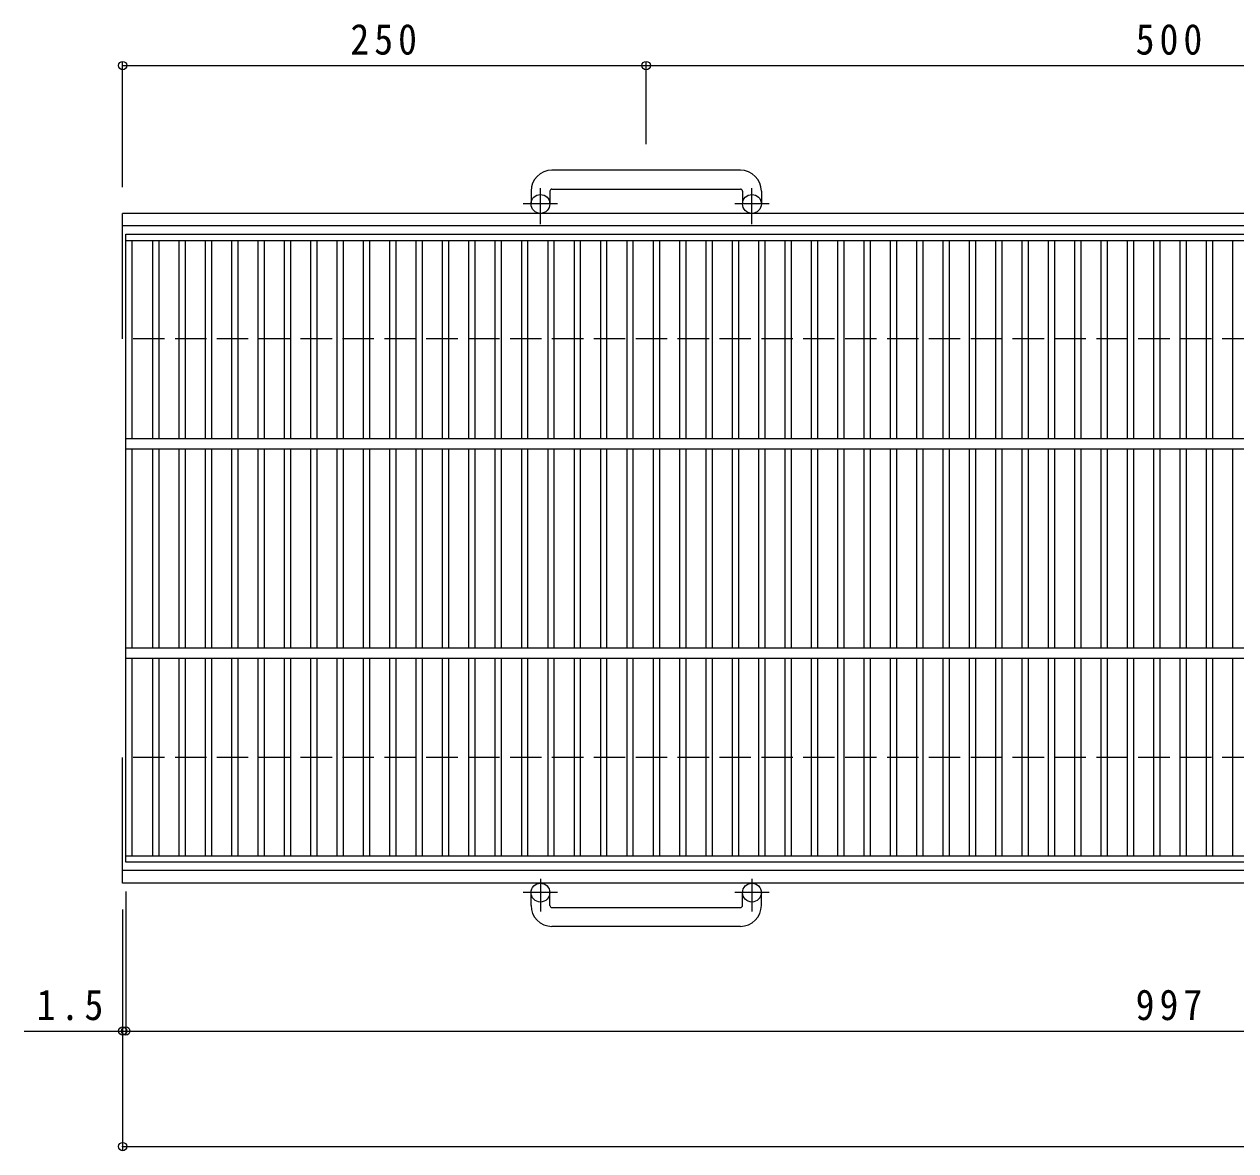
# Model space of a CAD drawing. Units: millimetres, scale not verified. Extents: x -872 to 874, y -687 to 533.
# Drawn here: x -872 to -294, y -134 to 404 of the extents above; entities that cross this region are included whole.
import ezdxf

# ---------------------------------------------------------------- set-up
doc = ezdxf.new("R2010")
doc.units = ezdxf.units.MM
doc.header["$LTSCALE"] = 5
doc.header["$PDMODE"] = 32
doc.header["$PDSIZE"] = 4
doc.linetypes.add('CHAIN1', pattern=[8, 5, -1, 1, -1])
doc.linetypes.add('DASHED3', pattern=[4, 3, -1])
for name, color, linetype, lineweight in [('A-1_ピット', 2, 'Continuous', 9), ('A-2_蓋', 3, 'Continuous', 9), ('A-4_寸法', 7, 'Continuous', 9)]:
    doc.layers.add(name, color=color, linetype=linetype, lineweight=lineweight)
doc.styles.add('ＭＳ ゴシック', font='')
doc.styles.get('ＭＳ ゴシック').set_extended_font_data('MS Gothic')

msp = doc.modelspace()

# ---------------------------------------------------------------- linework, layer by layer
at = {"layer": 'A-1_ピット'}
for p, q in [((-530.324, 334.569), (-620.324, 334.569)), ((-630.324, 324.569), (-630.324, 318.469)), ((-621.324, 324.569), (-621.324, 318.469)), ((-620.324, 325.569), (-530.324, 325.569)), ((-529.324, 324.569), (-529.324, 318.469)), ((-520.324, 324.569), (-520.324, 318.469)), ((-825.324, 253.969), (-825.324, 313.969)), ((274.676, 313.969), (-825.324, 313.969)), ((274.676, 307.969), (-825.324, 307.969)), ((-825.324, -6.031), (-825.324, 53.969)), ((274.676, -0.031), (-825.324, -0.031)), ((274.676, -6.031), (-825.324, -6.031)), ((-630.324, -16.632), (-630.324, -10.531)), ((-621.324, -16.632), (-621.324, -10.531)), ((-529.324, -16.632), (-529.324, -10.531)), ((-520.324, -16.632), (-520.324, -10.531)), ((-620.324, -17.631), (-530.324, -17.631)), ((-530.324, -26.631), (-620.324, -26.631))]:
    msp.add_line(p, q, dxfattribs=at)
at = {"layer": 'A-1_ピット', "linetype": 'CHAIN1'}
for p, q in [((-625.824, 308.862), (-625.824, 325.96)), ((-524.824, 308.862), (-524.824, 325.96)), ((-617.661, 318.469), (-634.068, 318.469)), ((-516.661, 318.469), (-533.068, 318.469)), ((-625.824, -3.924), (-625.824, -19.521)), ((-524.824, -3.924), (-524.824, -19.521)), ((-617.661, -10.531), (-634.068, -10.531)), ((-516.661, -10.531), (-533.068, -10.531))]:
    msp.add_line(p, q, dxfattribs=at)
at = {"layer": 'A-1_ピット', "linetype": 'DASHED3'}
for p, q in [((274.676, 253.969), (-825.324, 253.969)), ((274.676, 53.969), (-825.324, 53.969))]:
    msp.add_line(p, q, dxfattribs=at)
at = {"layer": 'A-1_ピット'}
for centre in [(-625.824, 318.469), (-524.824, 318.469), (-625.824, -10.531), (-524.824, -10.531)]:
    msp.add_circle(centre, 4.5, dxfattribs=at)
for centre, radius, start, end in [((-620.324, 324.569), 10, 90, 180), ((-530.324, 324.569), 10, 0, 90), ((-620.324, 324.569), 1, 90, 180), ((-530.324, 324.569), 1, 0, 90), ((-620.324, -16.632), 10, 180, 270), ((-620.324, -16.632), 1, 180, 270), ((-530.324, -16.632), 10, 270, 0), ((-530.324, -16.632), 1, 270, 0)]:
    msp.add_arc(centre, radius, start, end, dxfattribs=at)
at = {"layer": 'A-2_蓋'}
for p, q in [((-823.824, 303.969), (173.177, 303.969)), ((-823.824, 3.969), (-823.824, 303.969)), ((-823.824, 300.97), (173.177, 300.97)), ((-820.823, 206.469), (-820.823, 300.97)), ((-811.064, 300.97), (-811.064, 206.469)), ((-808.064, 300.97), (-808.064, 206.469)), ((-798.484, 300.97), (-798.484, 206.469)), ((-795.484, 300.97), (-795.484, 206.469)), ((-785.904, 300.97), (-785.904, 206.469)), ((-782.904, 300.97), (-782.904, 206.469)), ((-773.323, 300.97), (-773.323, 206.469)), ((-770.324, 300.97), (-770.324, 206.469)), ((-760.743, 300.97), (-760.743, 206.469)), ((-757.744, 300.97), (-757.744, 206.469)), ((-748.164, 300.97), (-748.164, 206.469)), ((-745.164, 300.97), (-745.164, 206.469)), ((-735.583, 300.97), (-735.583, 206.469)), ((-732.583, 300.97), (-732.583, 206.469)), ((-723.004, 300.97), (-723.004, 206.469)), ((-720.003, 300.97), (-720.003, 206.469)), ((-710.424, 300.97), (-710.424, 206.469)), ((-707.424, 300.97), (-707.424, 206.469)), ((-697.844, 300.97), (-697.844, 206.469)), ((-694.844, 300.97), (-694.844, 206.469)), ((-685.264, 300.97), (-685.264, 206.469)), ((-682.264, 300.97), (-682.264, 206.469)), ((-672.684, 300.97), (-672.684, 206.469)), ((-669.683, 300.97), (-669.683, 206.469)), ((-660.104, 300.97), (-660.104, 206.469)), ((-657.103, 300.97), (-657.103, 206.469)), ((-647.524, 300.97), (-647.524, 206.469)), ((-644.523, 300.97), (-644.523, 206.469)), ((-634.943, 300.97), (-634.943, 206.469)), ((-631.943, 300.97), (-631.943, 206.469)), ((-622.363, 300.97), (-622.363, 206.469)), ((-619.363, 300.97), (-619.363, 206.469)), ((-609.784, 300.97), (-609.784, 206.469)), ((-606.783, 300.97), (-606.783, 206.469)), ((-597.204, 300.97), (-597.204, 206.469)), ((-594.203, 300.97), (-594.203, 206.469)), ((-584.624, 300.97), (-584.624, 206.469)), ((-581.624, 300.97), (-581.624, 206.469)), ((-572.043, 300.97), (-572.043, 206.469)), ((-569.044, 300.97), (-569.044, 206.469)), ((-559.464, 300.97), (-559.464, 206.469)), ((-556.464, 300.97), (-556.464, 206.469)), ((-546.884, 300.97), (-546.884, 206.469)), ((-543.884, 300.97), (-543.884, 206.469)), ((-534.303, 300.97), (-534.303, 206.469)), ((-531.303, 300.97), (-531.303, 206.469)), ((-521.723, 300.97), (-521.723, 206.469)), ((-518.723, 300.97), (-518.723, 206.469)), ((-509.143, 300.97), (-509.143, 206.469)), ((-506.143, 300.97), (-506.143, 206.469)), ((-496.563, 300.97), (-496.563, 206.469)), ((-493.563, 300.97), (-493.563, 206.469)), ((-483.983, 300.97), (-483.983, 206.469)), ((-480.983, 300.97), (-480.983, 206.469)), ((-471.404, 300.97), (-471.404, 206.469)), ((-468.403, 300.97), (-468.403, 206.469)), ((-458.824, 300.97), (-458.824, 206.469)), ((-455.823, 300.97), (-455.823, 206.469)), ((-446.244, 300.97), (-446.244, 206.469)), ((-443.243, 300.97), (-443.243, 206.469)), ((-433.663, 300.97), (-433.663, 206.469)), ((-430.663, 300.97), (-430.663, 206.469)), ((-421.083, 300.97), (-421.083, 206.469)), ((-418.083, 300.97), (-418.083, 206.469)), ((-408.503, 300.97), (-408.503, 206.469)), ((-405.503, 300.97), (-405.503, 206.469)), ((-395.923, 300.97), (-395.923, 206.469)), ((-392.923, 300.97), (-392.923, 206.469)), ((-383.343, 300.97), (-383.343, 206.469)), ((-380.343, 300.97), (-380.343, 206.469)), ((-370.763, 300.97), (-370.763, 206.469)), ((-367.763, 300.97), (-367.763, 206.469)), ((-358.183, 300.97), (-358.183, 206.469)), ((-355.183, 300.97), (-355.183, 206.469)), ((-345.603, 300.97), (-345.603, 206.469)), ((-342.603, 300.97), (-342.603, 206.469)), ((-333.023, 300.97), (-333.023, 206.469)), ((-330.023, 300.97), (-330.023, 206.469)), ((-320.443, 300.97), (-320.443, 206.469)), ((-317.443, 300.97), (-317.443, 206.469)), ((-307.863, 300.97), (-307.863, 206.469)), ((-304.863, 300.97), (-304.863, 206.469)), ((-295.283, 300.97), (-295.283, 206.469)), ((-823.824, 206.469), (173.177, 206.469)), ((-823.824, 201.469), (173.177, 201.469)), ((-820.823, 106.469), (-820.823, 201.469)), ((-811.064, 201.469), (-811.064, 106.469)), ((-808.064, 201.469), (-808.064, 106.469)), ((-798.484, 201.469), (-798.484, 106.469)), ((-795.484, 201.469), (-795.484, 106.469)), ((-785.904, 201.469), (-785.904, 106.469)), ((-782.904, 201.469), (-782.904, 106.469)), ((-773.323, 201.469), (-773.323, 106.469)), ((-770.324, 201.469), (-770.324, 106.469)), ((-760.743, 201.469), (-760.743, 106.469)), ((-757.744, 201.469), (-757.744, 106.469)), ((-748.164, 201.469), (-748.164, 106.469)), ((-745.164, 201.469), (-745.164, 106.469)), ((-735.583, 201.469), (-735.583, 106.469)), ((-732.583, 201.469), (-732.583, 106.469)), ((-723.004, 201.469), (-723.004, 106.469)), ((-720.003, 201.469), (-720.003, 106.469)), ((-710.424, 201.469), (-710.424, 106.469)), ((-707.424, 201.469), (-707.424, 106.469)), ((-697.844, 201.469), (-697.844, 106.469)), ((-694.844, 201.469), (-694.844, 106.469)), ((-685.264, 201.469), (-685.264, 106.469)), ((-682.264, 201.469), (-682.264, 106.469)), ((-672.684, 201.469), (-672.684, 106.469)), ((-669.683, 201.469), (-669.683, 106.469)), ((-660.104, 201.469), (-660.104, 106.469)), ((-657.103, 201.469), (-657.103, 106.469)), ((-647.524, 201.469), (-647.524, 106.469)), ((-644.523, 201.469), (-644.523, 106.469)), ((-634.943, 201.469), (-634.943, 106.469)), ((-631.943, 201.469), (-631.943, 106.469)), ((-622.363, 201.469), (-622.363, 106.469)), ((-619.363, 201.469), (-619.363, 106.469)), ((-609.784, 201.469), (-609.784, 106.469)), ((-606.783, 201.469), (-606.783, 106.469)), ((-597.204, 201.469), (-597.204, 106.469)), ((-594.203, 201.469), (-594.203, 106.469)), ((-584.624, 201.469), (-584.624, 106.469)), ((-581.624, 201.469), (-581.624, 106.469)), ((-572.043, 201.469), (-572.043, 106.469)), ((-569.044, 201.469), (-569.044, 106.469)), ((-559.464, 201.469), (-559.464, 106.469)), ((-556.464, 201.469), (-556.464, 106.469)), ((-546.884, 201.469), (-546.884, 106.469)), ((-543.884, 201.469), (-543.884, 106.469)), ((-534.303, 201.469), (-534.303, 106.469)), ((-531.303, 201.469), (-531.303, 106.469)), ((-521.723, 201.469), (-521.723, 106.469)), ((-518.723, 201.469), (-518.723, 106.469)), ((-509.143, 201.469), (-509.143, 106.469)), ((-506.143, 201.469), (-506.143, 106.469)), ((-496.563, 201.469), (-496.563, 106.469)), ((-493.563, 201.469), (-493.563, 106.469)), ((-483.983, 201.469), (-483.983, 106.469)), ((-480.983, 201.469), (-480.983, 106.469)), ((-471.404, 201.469), (-471.404, 106.469)), ((-468.403, 201.469), (-468.403, 106.469)), ((-458.824, 201.469), (-458.824, 106.469)), ((-455.823, 201.469), (-455.823, 106.469)), ((-446.244, 201.469), (-446.244, 106.469)), ((-443.243, 201.469), (-443.243, 106.469)), ((-433.663, 201.469), (-433.663, 106.469)), ((-430.663, 201.469), (-430.663, 106.469)), ((-421.083, 201.469), (-421.083, 106.469)), ((-418.083, 201.469), (-418.083, 106.469)), ((-408.503, 201.469), (-408.503, 106.469)), ((-405.503, 201.469), (-405.503, 106.469)), ((-395.923, 201.469), (-395.923, 106.469)), ((-392.923, 201.469), (-392.923, 106.469)), ((-383.343, 201.469), (-383.343, 106.469)), ((-380.343, 201.469), (-380.343, 106.469)), ((-370.763, 201.469), (-370.763, 106.469)), ((-367.763, 201.469), (-367.763, 106.469)), ((-358.183, 201.469), (-358.183, 106.469)), ((-355.183, 201.469), (-355.183, 106.469)), ((-345.603, 201.469), (-345.603, 106.469)), ((-342.603, 201.469), (-342.603, 106.469)), ((-333.023, 201.469), (-333.023, 106.469)), ((-330.023, 201.469), (-330.023, 106.469)), ((-320.443, 201.469), (-320.443, 106.469)), ((-317.443, 201.469), (-317.443, 106.469)), ((-307.863, 201.469), (-307.863, 106.469)), ((-304.863, 201.469), (-304.863, 106.469)), ((-295.283, 201.469), (-295.283, 106.469)), ((-823.824, 106.469), (173.177, 106.469)), ((-823.824, 101.469), (173.177, 101.469)), ((-820.823, 6.969), (-820.823, 101.469)), ((-811.064, 101.469), (-811.064, 6.969)), ((-808.064, 101.469), (-808.064, 6.969)), ((-798.484, 101.469), (-798.484, 6.969)), ((-795.484, 101.469), (-795.484, 6.969)), ((-785.904, 101.469), (-785.904, 6.969)), ((-782.904, 101.469), (-782.904, 6.969)), ((-773.323, 101.469), (-773.323, 6.969)), ((-770.324, 101.469), (-770.324, 6.969)), ((-760.743, 101.469), (-760.743, 6.969)), ((-757.744, 101.469), (-757.744, 6.969)), ((-748.164, 101.469), (-748.164, 6.969)), ((-745.164, 101.469), (-745.164, 6.969)), ((-735.583, 101.469), (-735.583, 6.969)), ((-732.583, 101.469), (-732.583, 6.969)), ((-723.004, 101.469), (-723.004, 6.969)), ((-720.003, 101.469), (-720.003, 6.969)), ((-710.424, 101.469), (-710.424, 6.969)), ((-707.424, 101.469), (-707.424, 6.969)), ((-697.844, 101.469), (-697.844, 6.969)), ((-694.844, 101.469), (-694.844, 6.969)), ((-685.264, 101.469), (-685.264, 6.969)), ((-682.264, 101.469), (-682.264, 6.969)), ((-672.684, 101.469), (-672.684, 6.969)), ((-669.683, 101.469), (-669.683, 6.969)), ((-660.104, 101.469), (-660.104, 6.969)), ((-657.103, 101.469), (-657.103, 6.969)), ((-647.524, 101.469), (-647.524, 6.969)), ((-644.523, 101.469), (-644.523, 6.969)), ((-634.943, 101.469), (-634.943, 6.969)), ((-631.943, 101.469), (-631.943, 6.969)), ((-622.363, 101.469), (-622.363, 6.969)), ((-619.363, 101.469), (-619.363, 6.969)), ((-609.784, 101.469), (-609.784, 6.969)), ((-606.783, 101.469), (-606.783, 6.969)), ((-597.204, 101.469), (-597.204, 6.969)), ((-594.203, 101.469), (-594.203, 6.969)), ((-584.624, 101.469), (-584.624, 6.969)), ((-581.624, 101.469), (-581.624, 6.969)), ((-572.043, 101.469), (-572.043, 6.969)), ((-569.044, 101.469), (-569.044, 6.969)), ((-559.464, 101.469), (-559.464, 6.969)), ((-556.464, 101.469), (-556.464, 6.969)), ((-546.884, 101.469), (-546.884, 6.969)), ((-543.884, 101.469), (-543.884, 6.969)), ((-534.303, 101.469), (-534.303, 6.969)), ((-531.303, 101.469), (-531.303, 6.969)), ((-521.723, 101.469), (-521.723, 6.969)), ((-518.723, 101.469), (-518.723, 6.969)), ((-509.143, 101.469), (-509.143, 6.969)), ((-506.143, 101.469), (-506.143, 6.969)), ((-496.563, 101.469), (-496.563, 6.969)), ((-493.563, 101.469), (-493.563, 6.969)), ((-483.983, 101.469), (-483.983, 6.969)), ((-480.983, 101.469), (-480.983, 6.969)), ((-471.404, 101.469), (-471.404, 6.969)), ((-468.403, 101.469), (-468.403, 6.969)), ((-458.824, 101.469), (-458.824, 6.969)), ((-455.823, 101.469), (-455.823, 6.969)), ((-446.244, 101.469), (-446.244, 6.969)), ((-443.243, 101.469), (-443.243, 6.969)), ((-433.663, 101.469), (-433.663, 6.969)), ((-430.663, 101.469), (-430.663, 6.969)), ((-421.083, 101.469), (-421.083, 6.969)), ((-418.083, 101.469), (-418.083, 6.969)), ((-408.503, 101.469), (-408.503, 6.969)), ((-405.503, 101.469), (-405.503, 6.969)), ((-395.923, 101.469), (-395.923, 6.969)), ((-392.923, 101.469), (-392.923, 6.969)), ((-383.343, 101.469), (-383.343, 6.969)), ((-380.343, 101.469), (-380.343, 6.969)), ((-370.763, 101.469), (-370.763, 6.969)), ((-367.763, 101.469), (-367.763, 6.969)), ((-358.183, 101.469), (-358.183, 6.969)), ((-355.183, 101.469), (-355.183, 6.969)), ((-345.603, 101.469), (-345.603, 6.969)), ((-342.603, 101.469), (-342.603, 6.969)), ((-333.023, 101.469), (-333.023, 6.969)), ((-330.023, 101.469), (-330.023, 6.969)), ((-320.443, 101.469), (-320.443, 6.969)), ((-317.443, 101.469), (-317.443, 6.969)), ((-307.863, 101.469), (-307.863, 6.969)), ((-304.863, 101.469), (-304.863, 6.969)), ((-295.283, 101.469), (-295.283, 6.969)), ((173.177, 6.969), (-823.824, 6.969)), ((173.177, 3.969), (-823.824, 3.969))]:
    msp.add_line(p, q, dxfattribs=at)
at = {"layer": 'A-4_寸法'}
for p, q in [((-825.324, 326.469), (-825.324, 386.069)), ((-825.324, 384.569), (273.675, 384.569)), ((-575.324, 347.069), (-575.324, 386.069)), ((-823.824, -10.03), (-823.824, -78.131)), ((-825.324, -18.53), (-825.324, -133.338)), ((-872.323, -76.631), (274.676, -76.631)), ((-825.324, -131.838), (274.676, -131.838))]:
    msp.add_line(p, q, dxfattribs=at)
for p in [(-825.324, 384.569), (-575.324, 384.569), (-825.324, -76.631), (-823.824, -76.631), (-825.324, -131.838)]:
    msp.add_point(p, dxfattribs=at)

# ---------------------------------------------------------------- texts
at = {"layer": 'A-4_寸法', "color": 2, "char_height": 14.66, "attachment_point": 7, "style": 'ＭＳ ゴシック'}
for s, insert in [('\\T1.27;\\W0.9;250', (-716.574, 389.569)), ('\\T1.27;\\W0.9;500', (-341.574, 389.569)), ('\\T1.27;\\W0.9;1.5', (-866.364, -71.631)), ('\\T1.27;\\W0.9;997', (-341.574, -71.631))]:
    msp.add_mtext(s, dxfattribs=dict(at, insert=insert))

doc.saveas('drawing.dxf')
